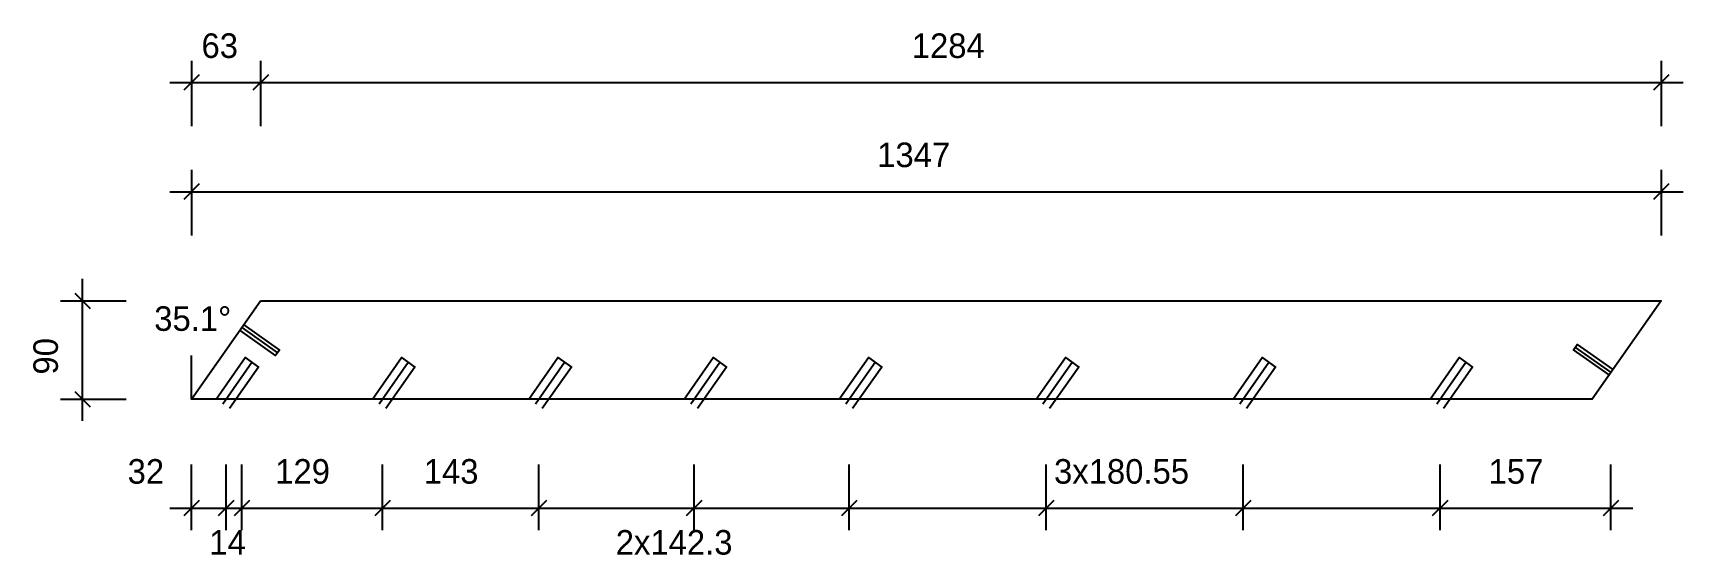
# Model space of a CAD drawing. Header units: millimetres. Extents: x -145 to 1367, y -143 to 335.
import ezdxf
from ezdxf.enums import TextEntityAlignment as Align

# ---------------------------------------------------------------- set-up
doc = ezdxf.new("R2010")
doc.units = ezdxf.units.MM
for name, color, linetype in [('CONTOUR', 7, 'CONTINUOUS'), ('DIMLINES', 7, 'CONTINUOUS'), ('DIMLINESTEXT', 7, 'CONTINUOUS'), ('DRILLINGSSIDE', 7, 'CONTINUOUS')]:
    doc.layers.add(name, color=color, linetype=linetype)

msp = doc.modelspace()

# ---------------------------------------------------------------- linework, layer by layer
at = {"layer": 'CONTOUR', "color": 0, "linetype": '0'}
msp.add_lwpolyline([(63.356, 90), (1347.428, 90), (1284.072, 0), (0, 0), (63.356, 90)], dxfattribs=at)
at = {"layer": 'DIMLINES', "color": 0}
for p, q in [((0, 310), (0, 250)), ((63.356, 310), (63.356, 250)), ((1347.428, 310), (1347.428, 250)), ((-20, 290), (1367.428, 290)), ((7.071, 297.071), (-7.071, 282.929)), ((70.427, 297.071), (56.285, 282.929)), ((1354.499, 297.071), (1340.357, 282.929)), ((7.071, 197.071), (-7.071, 182.929)), ((0, 210), (0, 150)), ((1354.499, 197.071), (1340.357, 182.929)), ((1347.428, 210), (1347.428, 150)), ((-20, 190), (1367.428, 190)), ((-100, -20), (-100, 110)), ((-107.071, 97.071), (-92.929, 82.929)), ((-120, 90), (-60, 90)), ((0, 0), (0, 40)), ((0, 0), (23.025, 32.708)), ((-120, 0), (-60, 0)), ((-107.071, 7.071), (-92.929, -7.071)), ((0, -120), (0, -60)), ((31.643, -120), (31.643, -60)), ((46.087, -120), (46.087, -60)), ((175.026, -120), (175.026, -60)), ((318.408, -120), (318.408, -60)), ((460.713, -120), (460.713, -60)), ((603.018, -120), (603.018, -60)), ((783.566, -120), (783.566, -60)), ((964.114, -120), (964.114, -60)), ((1144.662, -120), (1144.662, -60)), ((1301.341, -120), (1301.341, -60)), ((-20, -100), (1321.341, -100)), ((7.071, -92.929), (-7.071, -107.071)), ((38.714, -92.929), (24.572, -107.071)), ((53.158, -92.929), (39.016, -107.071)), ((182.097, -92.929), (167.955, -107.071)), ((325.479, -92.929), (311.337, -107.071)), ((467.784, -92.929), (453.642, -107.071)), ((610.089, -92.929), (595.947, -107.071)), ((790.637, -92.929), (776.495, -107.071)), ((971.185, -92.929), (957.043, -107.071)), ((1151.733, -92.929), (1137.59, -107.071)), ((1308.412, -92.929), (1294.27, -107.071))]:
    msp.add_line(p, q, dxfattribs=at)
at = {"layer": 'DRILLINGSSIDE', "color": 3}
for p, q in [((46.087, 65.469), (78.795, 42.444)), ((1301.341, 24.531), (1268.633, 47.556)), ((28.604, -4.317), (55.345, 33.669)), ((171.987, -4.317), (198.727, 33.669)), ((315.369, -4.317), (342.11, 33.669)), ((457.674, -4.317), (484.415, 33.669)), ((599.979, -4.317), (626.72, 33.669)), ((780.527, -4.317), (807.267, 33.669)), ((961.075, -4.317), (987.815, 33.669)), ((1141.622, -4.317), (1168.363, 33.669))]:
    msp.add_line(p, q, dxfattribs=at)
at = {"layer": 'DRILLINGSSIDE', "color": 3, "linetype": '3'}
for points in [[(47.814, 67.922), (80.522, 44.897), (77.068, 39.99), (44.36, 63.016)], [(1299.614, 22.078), (1266.906, 45.103), (1270.359, 50.01), (1303.068, 26.984)], [(22.471, 0), (49.212, 37.987), (61.478, 29.352), (34.737, -8.634)], [(165.854, 0), (192.595, 37.987), (204.86, 29.352), (178.12, -8.634)], [(309.236, 0), (335.977, 37.987), (348.243, 29.352), (321.502, -8.634)], [(451.541, 0), (478.282, 37.987), (490.548, 29.352), (463.807, -8.634)], [(593.846, 0), (620.587, 37.987), (632.852, 29.352), (606.112, -8.634)], [(774.394, 0), (801.135, 37.987), (813.4, 29.352), (786.659, -8.634)], [(954.942, 0), (981.682, 37.987), (993.948, 29.352), (967.207, -8.634)], [(1135.49, 0), (1162.23, 37.987), (1174.496, 29.352), (1147.755, -8.634)]]:
    msp.add_lwpolyline(points, dxfattribs=at)

# ---------------------------------------------------------------- texts
at = {"layer": 'DIMLINESTEXT'}
for s, p in [('63', (9.141, 335)), ('1284', (660.319, 335)), ('1347', (628.641, 235)), ('35.1°', (-34.204, 85))]:
    msp.add_text(s, height=22.5, dxfattribs=at).set_placement(p, align=Align.TOP_LEFT)
for s, rotation, p in [('90', 90, (-145, 22.463)), ('32', -360, (-58.573, -55)), ('129', -360, (76.751, -55)), ('143', -360, (212.912, -55)), ('3x180.55', -360, (790.776, -55)), ('157', -360, (1189.196, -55)), ('14', -360, (16.328, -120)), ('2x142.3', -360, (388.918, -120))]:
    msp.add_text(s, height=22.5, rotation=rotation, dxfattribs=at).set_placement(p, align=Align.TOP_LEFT)

doc.saveas('drawing.dxf')
